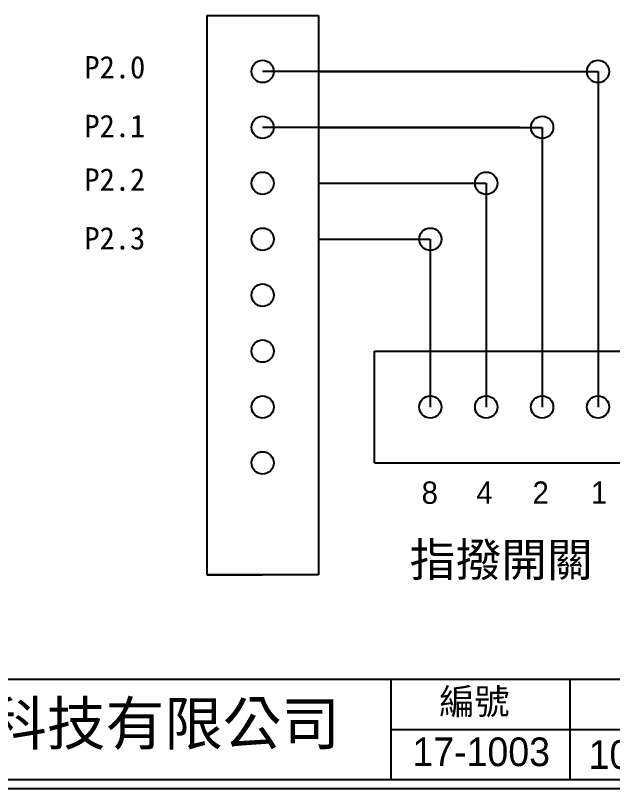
# Model space of a CAD drawing. Extents: x 275 to 562, y 265 to 469.
# Drawn here: x 358.2 to 441.5, y 264.9 to 372.8 of the extents above; entities that cross this region are included whole.
import ezdxf

# ---------------------------------------------------------------- set-up
doc = ezdxf.new("R2010")
doc.units = 0
doc.layers.get('0').update_dxf_attribs({"linetype": 'CONTINUOUS'})
doc.layers.add('圖框層', color=7, linetype='CONTINUOUS')
doc.layers.add('標尺寸層', color=3, linetype='CONTINUOUS')
doc.styles.add('CNS', font='')
doc.styles.add('STSL', font='kaiu.ttf')
doc.styles.get('CNS').set_extended_font_data('PMingLiU')

msp = doc.modelspace()

# ---------------------------------------------------------------- linework, layer by layer
at = {"color": 7}
for centre in [(392.72, 364.95), (439.52, 364.95), (392.72, 357.15), (431.72, 357.15), (392.72, 349.35), (423.92, 349.35), (392.72, 341.55), (416.12, 341.55), (392.72, 333.75), (392.72, 325.95), (392.72, 318.15), (416.12, 318.15), (423.92, 318.15), (431.72, 318.15), (439.52, 318.15), (392.72, 310.35)]:
    msp.add_circle(centre, 1.56, dxfattribs=at)
at = {"layer": '圖框層', "color": 7}
for p, q in [((276.15, 280.2), (560.65, 280.2)), ((410.65, 266.2), (410.65, 280.2)), ((435.65, 266.2), (435.65, 280.2)), ((410.65, 273.2), (560.65, 273.2)), ((276.15, 266.2), (560.65, 266.2)), ((274.9, 264.95), (561.9, 264.95))]:
    msp.add_line(p, q, dxfattribs=at)
at = {"layer": '標尺寸層', "color": 7}
for p, q in [((384.92, 372.75), (400.52, 372.75)), ((384.92, 372.75), (392.72, 372.75)), ((384.92, 372.75), (384.92, 294.75)), ((400.52, 372.75), (400.52, 294.75)), ((428.6, 364.95), (392.72, 364.95)), ((400.52, 364.95), (439.52, 364.95)), ((439.52, 364.95), (439.52, 318.15)), ((428.6, 357.15), (392.72, 357.15)), ((400.52, 357.15), (431.72, 357.15)), ((431.72, 357.15), (431.72, 318.15)), ((400.52, 349.35), (423.92, 349.35)), ((423.92, 349.35), (423.92, 318.15)), ((400.52, 341.55), (416.12, 341.55)), ((416.12, 341.55), (416.12, 318.15)), ((408.32, 310.35), (408.32, 325.95)), ((408.32, 325.95), (447.32, 325.95)), ((408.32, 310.35), (408.32, 318.15)), ((408.32, 310.35), (447.32, 310.35)), ((400.52, 294.75), (384.92, 294.75)), ((384.92, 294.75), (392.72, 294.75))]:
    msp.add_line(p, q, dxfattribs=at)

# ---------------------------------------------------------------- texts
at = {"layer": '圖框層', "color": 7, "style": 'STSL'}
for s, height, p in [('P2.0', 3.12, (367.85, 363.98)), ('P2.1', 3.12, (367.85, 355.78)), ('P2.2', 3.12, (367.85, 348.32)), ('P2.3', 3.12, (367.85, 340.12)), ('編號', 3.6, (417.36, 275.28)), ('泓陞自動化科技有限公司', 6, (313.5, 271.02))]:
    msp.add_text(s, height=height, dxfattribs=at).set_placement(p)
at = {"layer": '標尺寸層', "color": 7, "attachment_point": 1, "style": 'CNS'}
for s, width, insert, char_height in [('\\pi1.0179;8', 3.7319, (413.89, 307.77), 3.12), ('\\pi0.86147;4', 3.7319, (421.69, 307.77), 3.12), ('\\pi0.89548;2', 3.7319, (429.49, 307.77), 3.12), ('\\pi1.2469;1', 3.7319, (437.29, 307.77), 3.12), ('\\pt93.6;指撥開關', 34.5945, (413.25, 299.2), 4.68), ('\\pt80;17-1003', 18.7487, (413.62, 272.07), 4), ('\\pt80;1003-1', 18.7487, (438.21, 271.69), 4)]:
    msp.add_mtext_dynamic_manual_height_columns(s, width=width, gutter_width=32.5, heights=[0], dxfattribs=dict(at, insert=insert, char_height=char_height))

doc.saveas('drawing.dxf')
